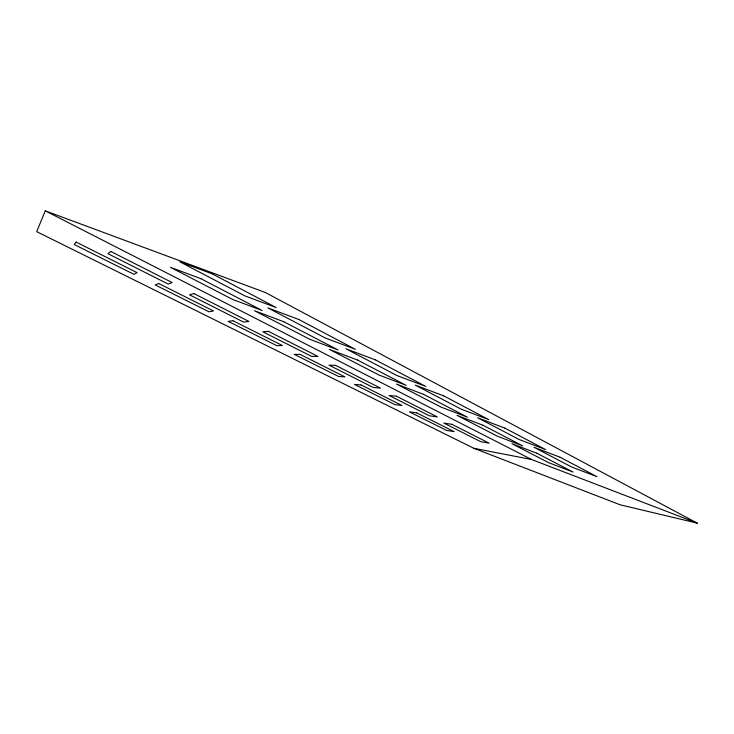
<?xml version="1.0" encoding="UTF-8"?>
<svg xmlns="http://www.w3.org/2000/svg" width="734" height="734" viewBox="0 0 734 734"><rect width="100%" height="100%" fill="white"/><g stroke="black" fill="none" stroke-linecap="round" stroke-linejoin="round"><path stroke-width="1.1" d="M45.297 210.841L36.7 231.66L473.898 448.318L620.056 504.772L697.3 523.159L265.442 292.545L45.297 210.841L531.517 459.484L697.3 523.159M232.981 320.74L228.191 321.382L276.892 345.696L282.443 345.54L233.192 320.85M473.898 448.318L531.517 459.484M76.143 242.092L74.207 244.495L133.964 274.332L137.084 272.653L76.143 242.092M110.733 251.423L107.962 253.698L168.178 284.058L172.141 282.544L110.733 251.423M158.727 283.507L155.204 284.939L209.016 311.803L213.484 310.959L158.727 283.507M193.904 293.572L189.537 294.839L243.587 322.088L248.899 321.437L193.904 293.572M268.451 331.346L262.818 331.796L311.601 356.394L317.978 356.44L268.451 331.346M300.096 354.394L294.297 354.384L338.585 376.496L344.998 376.909L300.096 354.394M335.64 365.385L329.006 365.165L373.248 387.479L380.478 388.112L335.64 365.385M361.064 384.965L354.449 384.414L394.901 404.608L402.012 405.498L361.064 384.965M396.507 396.232L389.075 395.461L429.399 415.793L437.299 416.903L396.507 396.232M416.692 412.857L409.416 411.857L446.511 430.381L454.172 431.656L416.692 412.857M451.905 424.307L443.85 423.087L480.742 441.694L489.174 443.189L451.905 424.307M212.199 273.828L179.821 261.809L244.908 295.894L276.232 307.583L212.199 273.828M200.997 278.727L170.462 267.332L232.54 299.399L262.139 310.491L200.997 278.727M298.775 319.474L267.837 307.895L325.419 338.053L355.384 349.311L298.775 319.474M283.746 321.721L254.487 310.73L309.757 339.282L338.145 349.99L283.746 321.721M375.386 359.862L345.778 348.714L397.085 375.588L425.793 386.433L375.386 359.862M357.43 360.009L329.355 349.402L378.891 374.991L406.15 385.322L357.43 360.009M443.666 395.855L415.279 385.111L461.282 409.205L488.835 419.664L443.666 395.855M423.472 394.323L396.507 384.084L441.143 407.15L467.356 417.123L423.472 394.323M504.9 428.133L477.651 417.774L519.14 439.501L545.61 449.593L504.9 428.133M483 425.252L457.062 415.371L497.496 436.253L522.736 445.896L483 425.252M560.125 457.245L533.93 447.254L571.529 466.943L596.999 476.687L560.125 457.245M536.93 453.273L511.947 443.721L548.748 462.732L573.071 472.054L536.93 453.273"/></g></svg>
